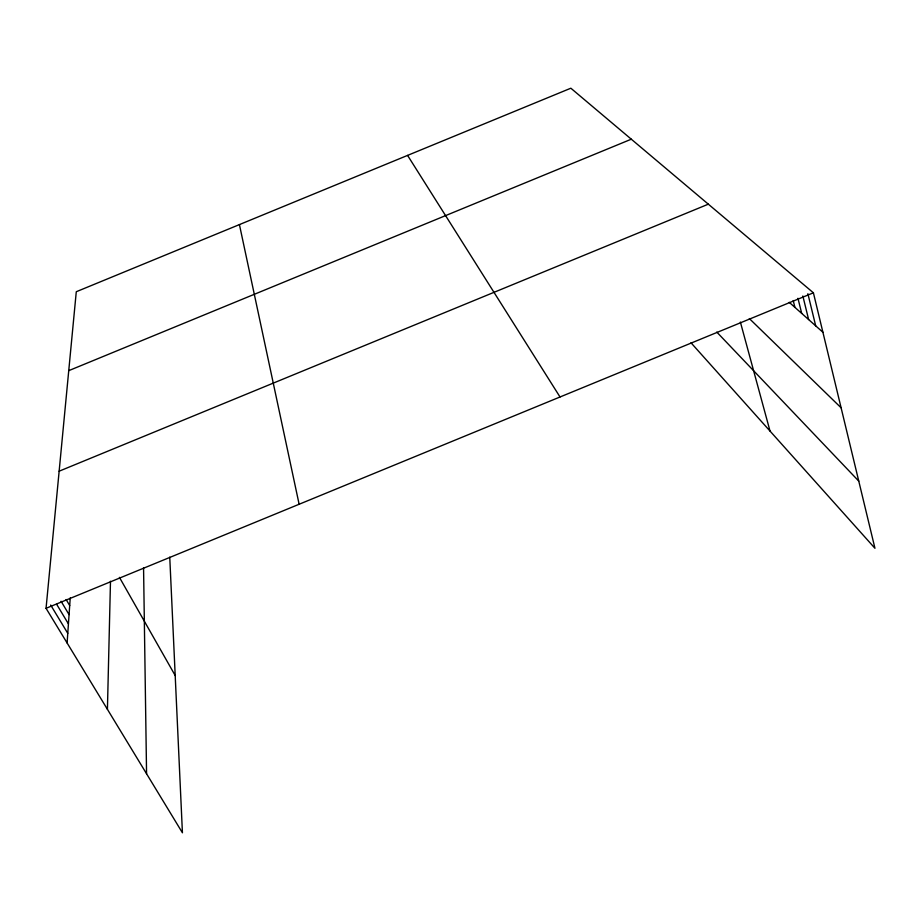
<?xml version="1.0" encoding="UTF-8"?>
<svg xmlns="http://www.w3.org/2000/svg" width="921" height="921" viewBox="0 0 921 921"><rect width="100%" height="100%" fill="white"/><g stroke="black" fill="none" stroke-linecap="round" stroke-linejoin="round"><path stroke-width="1.38" d="M107.423 709.343L110.485 581.232M67.106 642.973L70.226 597.925M169.752 557.124L182.427 832.791L46.05 608.309L76.282 291.727L570.847 88.209L813.404 292.809L874.95 548.283L691.015 342.796M68.741 370.656L631.311 139.198M59.14 471.195L708.341 204.174M46.05 608.309L813.404 292.809M789.216 302.307L822.913 332.262M749.349 318.562L841.103 407.796M716.78 332.067L858.775 481.119M407.577 155.396L560.026 396.986M50.667 605.028L67.774 633.326M56.665 604.314L68.43 623.874M61.062 601.252L69.075 614.618M66.105 599.502L69.697 605.546M119.442 577.363L175.197 675.53M740.38 322.062L770.014 431.051M793.211 300.545L794.915 307.372M797.954 298.277L801.696 313.405M802.847 295.986L808.626 319.564M807.878 293.695L815.695 325.85M239.425 224.597L299.129 504.259M143.561 567.75L146.566 773.767"/></g></svg>
